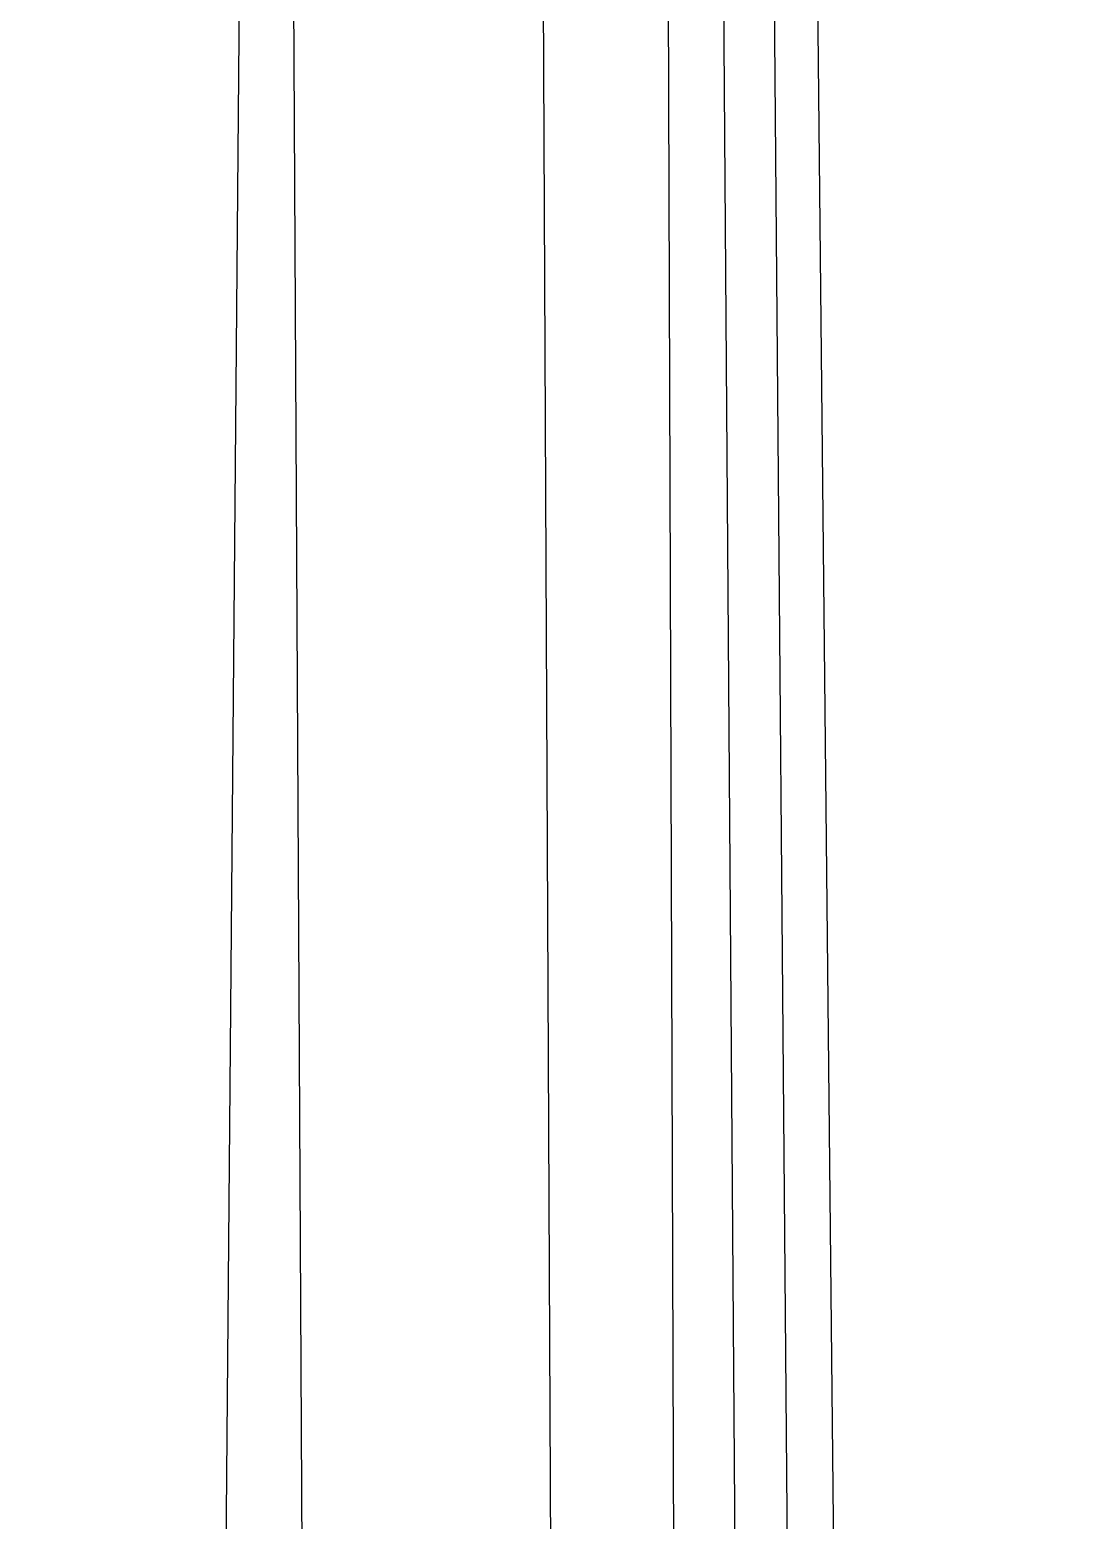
# Model space of a CAD drawing. Header units: millimetres. Extents: x 245 to 515, y 87 to 339.
# Drawn here: x 405.684 to 407.114, y 228.4 to 230.446 of the extents above; entities that cross this region are included whole.
import ezdxf

# ---------------------------------------------------------------- set-up
doc = ezdxf.new("R2010")
doc.units = ezdxf.units.MM
doc.layers.add('çziigi', color=10, linetype='Continuous')

msp = doc.modelspace()

# ---------------------------------------------------------------- linework, layer by layer
at = {"layer": 'çziigi'}
for p, q in [((405.9714, 230.5109), (405.6839, 196.4238)), ((406.046, 230.5037), (406.2291, 196.419)), ((406.5538, 196.4317), (406.3892, 230.5)), ((406.5608, 230.4897), (406.678, 196.5138)), ((406.6365, 230.5021), (406.8881, 196.458)), ((406.9903, 196.4946), (406.7068, 230.4978)), ((406.7657, 230.5064), (407.1142, 196.4787))]:
    msp.add_line(p, q, dxfattribs=at)

doc.saveas('drawing.dxf')
